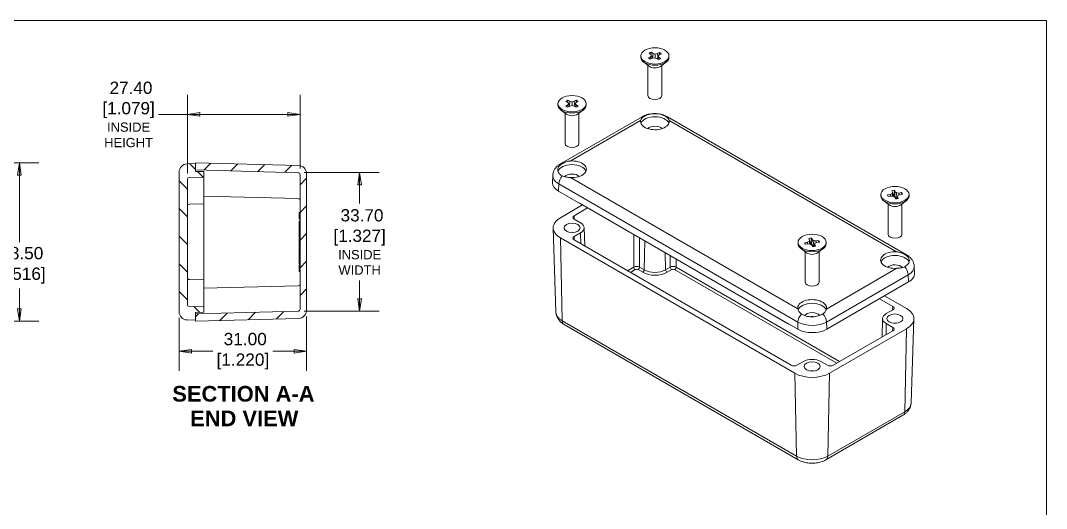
# Model space of a CAD drawing. Header units: millimetres. Extents: x 11 to 405, y 14 to 310.
# Drawn here: x 155 to 404.6, y 191.4 to 310.1 of the extents above; entities that cross this region are included whole.
import ezdxf

# ---------------------------------------------------------------- set-up
doc = ezdxf.new("R2010")
doc.units = ezdxf.units.MM
doc.header["$LTSCALE"] = 1.5
for name, color, linetype, lineweight in [('Dimension (ANSI)', 7, 'Continuous', 9), ('Hatch (ANSI)', 7, 'Continuous', 9), ('Sketch Geometry (ANSI)', 7, 'Continuous', 9), ('Symbol (ANSI)', 7, 'Continuous', 9), ('Visible (ANSI)', 7, 'Continuous', 9), ('Visible Narrow (ANSI)', 7, 'Continuous', 9)]:
    doc.layers.add(name, color=color, linetype=linetype, lineweight=lineweight)
doc.styles.add('Label Text (ANSI)', font='arialbd.ttf')
doc.styles.add('Note Text (ANSI)', font='arial.ttf')
doc.styles.add('Text Style20', font='arial.ttf')
doc.dimstyles.new('Default - mm (ANSI)', dxfattribs={"dimscale": 1.5, "dimtxt": 2, "dimasz": 2, "dimexe": 3.175, "dimexo": 1, "dimgap": 0.8, "dimtad": 0, "dimtih": 1, "dimtoh": 1, "dimrnd": 1e-08, "dimzin": 4, "dimdsep": 46, "dimtxsty": 'Note Text (ANSI)', "dimblk": 'Filled-1', "dimcen": 0.09, "dimdle": 10, "dimclrd": 256, "dimclre": 256, "dimclrt": 256, "dimadec": 1, "dimazin": 0, "dimtfac": 1.524, "dimtofl": 0, "dimtmove": 0, "dimatfit": 3, "dimfxl": 0, "dimtolj": 1, "dimtzin": 0, "dimlwd": -1, "dimlwe": -1, "dimarcsym": 0})

# ---------------------------------------------------------------- blocks, each defined once
blk = doc.blocks.new('Title Blocks HAMMOND')
at = {"layer": 'Sketch Geometry (ANSI)'}
for p, q in [((270, 206.73), (9.35, 206.73)), ((270, 36.2), (270, 206.73))]:
    blk.add_line(p, q, dxfattribs=at)
at = {"layer": 'Symbol (ANSI)', "style": 'Text Style20'}
blk.add_attdef('<TITLE>_001', (231.51, 16.35), '', height=5, dxfattribs=at)
blk = doc.blocks.new('Filled-1')
at = {"color": 0}
for p, q in [((0, 0), (-1, 0.15)), ((-1, 0.15), (-1, -0.15)), ((-1, 0), (0, 0)), ((-1, -0.15), (0, 0))]:
    blk.add_line(p, q, dxfattribs=at)
at = {"color": 0, "flags": 128}
blk.add_lwpolyline([(-1, -0.15), (0, 0), (-1, 0.15), (-1, -0.15)], dxfattribs=at)
at = {"color": 0}
blk.add_solid([(-1, -0.15), (0, 0), (-1, 0.15), (-1, -0.15)], dxfattribs=at)
blk = doc.blocks.new('*D15')
at = {"layer": 'Defpoints', "color": 0, "transparency": 16777216}
for p in [(119.21, 275.51), (119.21, 237.01), (154.75, 237.01)]:
    blk.add_point(p, dxfattribs=at)
at = {"layer": 'Dimension (ANSI)', "transparency": 16777216}
for p, q in [((120.71, 275.51), (159.51, 275.51)), ((154.75, 272.51), (154.75, 256.2)), ((154.75, 240.01), (154.75, 244.95)), ((120.71, 237.01), (159.51, 237.01))]:
    blk.add_line(p, q, dxfattribs=at)
at = {"layer": 'Dimension (ANSI)', "transparency": 16777216, "xscale": 3, "yscale": 3, "zscale": 3}
for p, rotation in [((154.75, 275.51), 90), ((154.75, 237.01), 270)]:
    blk.add_blockref('Filled-1', p, dxfattribs=dict(at, rotation=rotation))
at = {"layer": 'Dimension (ANSI)', "transparency": 16777216, "insert": (154.75, 250.58), "char_height": 3, "attachment_point": 5, "style": 'Note Text (ANSI)'}
blk.add_mtext('\\A1; 38.50\\P[1.516]', dxfattribs=at)
blk = doc.blocks.new('*D16')
at = {"layer": 'Defpoints', "color": 0, "transparency": 16777216}
for p in [(224.62, 239.66), (193.62, 239.28), (224.62, 229.69)]:
    blk.add_point(p, dxfattribs=at)
at = {"layer": 'Dimension (ANSI)', "transparency": 16777216}
for p, q in [((193.62, 237.78), (193.62, 224.92)), ((224.62, 238.16), (224.62, 224.92)), ((196.62, 229.69), (201.79, 229.69)), ((221.62, 229.69), (216.45, 229.69))]:
    blk.add_line(p, q, dxfattribs=at)
at = {"layer": 'Dimension (ANSI)', "transparency": 16777216, "xscale": 3, "yscale": 3, "zscale": 3, "rotation": 180}
blk.add_blockref('Filled-1', (193.62, 229.69), dxfattribs=at)
at = {"layer": 'Dimension (ANSI)', "transparency": 16777216, "xscale": 3, "yscale": 3, "zscale": 3}
blk.add_blockref('Filled-1', (224.62, 229.69), dxfattribs=at)
at = {"layer": 'Dimension (ANSI)', "transparency": 16777216, "insert": (209.12, 229.69), "char_height": 3, "attachment_point": 5, "style": 'Note Text (ANSI)'}
blk.add_mtext('\\A1; 31.00\\P[1.220]', dxfattribs=at)
blk = doc.blocks.new('*D17')
at = {"layer": 'Defpoints', "color": 0, "transparency": 16777216}
for p in [(222.53, 273.11), (222.53, 239.41), (237.53, 239.41)]:
    blk.add_point(p, dxfattribs=at)
at = {"layer": 'Dimension (ANSI)', "transparency": 16777216}
for p, q in [((224.03, 273.11), (242.3, 273.11)), ((237.53, 270.11), (237.53, 265.6)), ((237.53, 242.41), (237.53, 246.92)), ((224.03, 239.41), (242.3, 239.41))]:
    blk.add_line(p, q, dxfattribs=at)
at = {"layer": 'Dimension (ANSI)', "transparency": 16777216, "xscale": 3, "yscale": 3, "zscale": 3}
for p, rotation in [((237.53, 273.11), 90), ((237.53, 239.41), 270)]:
    blk.add_blockref('Filled-1', p, dxfattribs=dict(at, rotation=rotation))
at = {"layer": 'Dimension (ANSI)', "transparency": 16777216, "insert": (237.53, 256.26), "char_height": 3, "attachment_point": 5, "style": 'Note Text (ANSI)'}
blk.add_mtext('\\A1; \\fArial|b0|i0;\\H2.9809;33.70\\P[1.327]{\\P\\fArial|b0|i0;\\H2.2500;INSIDE \\P\\fArial|b0|i0;\\H2.2500;WIDTH}', dxfattribs=at)
blk = doc.blocks.new('*D18')
at = {"layer": 'Defpoints', "color": 0, "transparency": 16777216}
for p in [(223.02, 287.26), (223.02, 272.61), (195.62, 271.42)]:
    blk.add_point(p, dxfattribs=at)
at = {"layer": 'Dimension (ANSI)', "transparency": 16777216}
for p, q in [((195.62, 272.92), (195.62, 292.02)), ((223.02, 274.11), (223.02, 292.02)), ((195.62, 287.26), (188.61, 287.26)), ((220.02, 287.26), (198.62, 287.26))]:
    blk.add_line(p, q, dxfattribs=at)
at = {"layer": 'Dimension (ANSI)', "transparency": 16777216, "xscale": 3, "yscale": 3, "zscale": 3, "rotation": 180}
blk.add_blockref('Filled-1', (195.62, 287.26), dxfattribs=at)
at = {"layer": 'Dimension (ANSI)', "transparency": 16777216, "xscale": 3, "yscale": 3, "zscale": 3}
blk.add_blockref('Filled-1', (223.02, 287.26), dxfattribs=at)
at = {"layer": 'Dimension (ANSI)', "transparency": 16777216, "insert": (181.32, 287.26), "char_height": 3, "attachment_point": 5, "style": 'Note Text (ANSI)'}
blk.add_mtext('\\A1; \\fArial|b0|i0;\\H2.9809;27.40\\P[1.079]{\\P\\fArial|b0|i0;\\H2.2500;INSIDE\\P\\fArial|b0|i0;\\H2.2500;HEIGHT}', dxfattribs=at)

msp = doc.modelspace()

# ---------------------------------------------------------------- hatches: boundary and pattern name
at = {"layer": 'Hatch (ANSI)'}
h = msp.add_hatch(dxfattribs=at)
h.set_pattern_fill('ANSI31', color=256, scale=38.1, angle=90.00021, style=0)
h.set_pattern_definition([(135.0002, (0, 0), (-3.367584, -3.36761), [])])
edge = h.paths.add_edge_path()
edge.add_ellipse((195.621, 239.279), major_axis=(-2, 0), ratio=1, start_angle=0, end_angle=88)
edge.add_line((195.551, 237.28), (197.621, 237.207))
edge.add_line((197.621, 237.207), (197.621, 238.757))
edge.add_line((197.621, 238.757), (197.621, 239.107))
edge.add_line((197.621, 239.107), (199.621, 239.16))
edge.add_line((199.621, 239.16), (199.621, 240.505))
edge.add_line((199.621, 240.505), (196.108, 240.597))
edge.add_ellipse((196.121, 241.097), major_axis=(-0.013, -0.5), ratio=1, start_angle=271.5, end_angle=360, ccw=False)
edge.add_line((195.621, 241.097), (195.621, 271.418))
edge.add_ellipse((196.121, 271.418), major_axis=(-0.5, 0), ratio=1, start_angle=271.5, end_angle=360, ccw=False)
edge.add_line((196.108, 271.918), (199.621, 272.01))
edge.add_line((199.621, 272.01), (199.621, 273.355))
edge.add_line((199.621, 273.355), (197.621, 273.407))
edge.add_line((197.621, 273.407), (197.621, 273.757))
edge.add_line((197.621, 273.757), (197.621, 275.307))
edge.add_line((197.621, 275.307), (195.551, 275.235))
edge.add_ellipse((195.621, 273.236), major_axis=(-0.07, 1.999), ratio=1, start_angle=0, end_angle=88)
edge.add_line((193.621, 273.236), (193.621, 239.279))
h = msp.add_hatch(dxfattribs=at)
h.set_pattern_fill('ANSI31', color=256, scale=38.1, style=0)
h.set_pattern_definition([(45, (0, 0), (-3.367596, 3.367596), [])])
edge = h.paths.add_edge_path()
edge.add_ellipse((222.621, 272.852), major_axis=(2, 0), ratio=1, start_angle=0, end_angle=88.5)
edge.add_line((222.673, 274.851), (197.621, 275.507))
edge.add_line((197.621, 275.507), (197.621, 275.307))
edge.add_line((197.621, 275.307), (197.621, 273.757))
edge.add_line((197.621, 273.757), (222.534, 273.105))
edge.add_ellipse((222.521, 272.605), major_axis=(0.013, 0.5), ratio=1, start_angle=271.5, end_angle=360, ccw=False)
edge.add_line((223.021, 272.605), (223.021, 239.91))
edge.add_ellipse((222.521, 239.91), major_axis=(0.5, 0), ratio=1, start_angle=271.5, end_angle=360, ccw=False)
edge.add_line((222.534, 239.41), (197.621, 238.757))
edge.add_line((197.621, 238.757), (197.621, 237.207))
edge.add_line((197.621, 237.207), (197.621, 237.007))
edge.add_line((197.621, 237.007), (222.673, 237.664))
edge.add_ellipse((222.621, 239.663), major_axis=(0.052, -1.999), ratio=1, start_angle=0, end_angle=88.5)
edge.add_line((224.621, 239.663), (224.621, 272.852))

# ---------------------------------------------------------------- linework, layer by layer
at = {"layer": 'Visible (ANSI)'}
for p, q in [((308.391, 301.858), (307.952, 302.162)), ((308.498, 302.425), (308.937, 302.121)), ((308.937, 302.121), (308.792, 300.983)), ((308.937, 302.121), (309.428, 301.964)), ((309.428, 301.964), (309.961, 302.067)), ((309.961, 302.067), (310.488, 302.32)), ((309.961, 302.067), (310.054, 301.094)), ((305.927, 301.509), (305.927, 301.198)), ((308.024, 298.965), (306.652, 299.981)), ((307.77, 301.014), (308.297, 301.267)), ((308.752, 300.952), (308.225, 300.698)), ((308.297, 301.267), (308.569, 301.551)), ((308.297, 301.267), (308.375, 300.77)), ((308.569, 301.551), (308.391, 301.858)), ((308.569, 301.551), (308.713, 300.933)), ((308.684, 301.058), (308.792, 300.983)), ((309.285, 301.055), (308.752, 300.952)), ((308.792, 300.983), (308.837, 300.968)), ((309.776, 300.898), (309.285, 301.055)), ((309.428, 301.964), (309.41, 301.015)), ((310.214, 300.594), (309.776, 300.898)), ((309.821, 300.867), (310.009, 300.903)), ((310.143, 301.468), (309.975, 300.76)), ((310.416, 301.751), (310.143, 301.468)), ((310.143, 301.468), (310.322, 301.161)), ((310.322, 301.161), (310.22, 300.595)), ((310.322, 301.161), (310.761, 300.856)), ((310.943, 302.005), (310.416, 301.751)), ((310.689, 298.965), (312.061, 299.981)), ((312.785, 301.509), (312.785, 301.198)), ((307.667, 299.229), (307.667, 291.845)), ((311.046, 299.229), (311.046, 291.845)), ((285.775, 289.874), (285.775, 289.563)), ((288.187, 290.171), (287.702, 290.451)), ((287.702, 289.298), (288.187, 289.578)), ((288.414, 289.874), (288.187, 290.171)), ((288.187, 289.578), (288.414, 289.874)), ((288.187, 289.578), (288.277, 289.049)), ((288.205, 290.741), (288.69, 290.461)), ((288.414, 289.874), (288.569, 289.217)), ((288.69, 290.461), (288.561, 289.316)), ((288.69, 290.461), (289.204, 290.331)), ((289.204, 290.331), (289.718, 290.461)), ((289.204, 290.331), (289.204, 289.418)), ((289.718, 290.461), (290.203, 290.741)), ((289.718, 290.461), (289.846, 289.316)), ((289.994, 289.874), (289.839, 289.217)), ((290.221, 290.171), (289.994, 289.874)), ((289.994, 289.874), (290.221, 289.578)), ((290.221, 289.578), (290.131, 289.049)), ((290.706, 290.451), (290.221, 290.171)), ((290.221, 289.578), (290.706, 289.298)), ((292.633, 289.874), (292.633, 289.563)), ((287.872, 287.33), (286.499, 288.346)), ((287.515, 287.594), (287.515, 280.21)), ((288.69, 289.287), (288.205, 289.007)), ((288.543, 289.327), (288.561, 289.316)), ((288.561, 289.316), (288.685, 289.284)), ((289.204, 289.418), (288.69, 289.287)), ((289.718, 289.287), (289.204, 289.418)), ((290.203, 289.007), (289.718, 289.287)), ((289.723, 289.284), (289.846, 289.316)), ((289.846, 289.316), (289.865, 289.327)), ((290.536, 287.33), (291.909, 288.346)), ((290.893, 287.594), (290.893, 280.21)), ((286.38, 275.249), (306.25, 286.72)), ((312.392, 286.72), (370.587, 253.122)), ((197.621, 275.307), (195.551, 275.235)), ((222.673, 274.851), (197.621, 275.507)), ((197.621, 275.507), (197.621, 273.757)), ((197.621, 273.407), (197.621, 275.307)), ((193.621, 273.236), (193.621, 239.279)), ((197.621, 273.757), (222.534, 273.105)), ((199.621, 273.355), (197.621, 273.407)), ((199.621, 272.01), (199.621, 273.355)), ((223.021, 272.605), (223.021, 239.91)), ((224.621, 239.663), (224.621, 272.852)), ((284.525, 272.448), (284.453, 270.759)), ((195.621, 241.097), (195.621, 271.418)), ((196.108, 271.918), (199.621, 272.01)), ((199.621, 272.01), (199.621, 270.957)), ((199.621, 270.957), (199.621, 270.507)), ((199.621, 265.51), (199.621, 270.507)), ((199.621, 267.405), (222.534, 266.805)), ((344.111, 235.048), (285.916, 268.647)), ((364.334, 267.788), (364.334, 267.477)), ((365.963, 267.729), (366.627, 267.829)), ((366.806, 267.432), (366.143, 267.331)), ((366.627, 267.829), (367.082, 268.019)), ((366.627, 267.829), (366.662, 267.41)), ((367.364, 267.394), (366.806, 267.432)), ((367.146, 268.341), (366.972, 268.724)), ((367.082, 268.019), (367.146, 268.341)), ((367.082, 268.019), (367.198, 267.405)), ((367.146, 268.341), (367.355, 267.395)), ((367.693, 267.132), (367.364, 267.394)), ((367.493, 267.65), (367.628, 267.351)), ((367.834, 268.445), (367.628, 267.351)), ((367.628, 267.351), (368.039, 267.023)), ((367.661, 268.828), (367.834, 268.445)), ((367.866, 266.749), (367.693, 267.132)), ((367.834, 268.445), (368.163, 268.182)), ((368.163, 268.182), (368.039, 267.023)), ((368.163, 268.182), (368.721, 268.145)), ((368.445, 267.558), (368.278, 266.79)), ((368.381, 267.235), (368.285, 266.791)), ((368.445, 267.558), (368.381, 267.235)), ((368.381, 267.235), (368.554, 266.852)), ((368.9, 267.747), (368.445, 267.558)), ((368.721, 268.145), (369.384, 268.245)), ((368.721, 268.145), (368.727, 267.675)), ((369.564, 267.848), (368.9, 267.747)), ((371.192, 267.788), (371.192, 267.477)), ((196.108, 265.418), (199.621, 265.51)), ((199.621, 265.51), (199.621, 264.457)), ((291.742, 265.244), (286.375, 262.146)), ((291.15, 265.586), (341.638, 236.437)), ((366.431, 265.243), (365.059, 266.26)), ((366.074, 265.508), (366.074, 258.124)), ((368.039, 267.023), (368.324, 267.004)), ((369.096, 265.243), (370.468, 266.26)), ((369.453, 265.508), (369.453, 258.124)), ((199.621, 264.457), (199.621, 248.057)), ((222.821, 262.508), (222.821, 263.44)), ((222.821, 263.44), (223.021, 263.44)), ((222.821, 261.786), (222.821, 262.508)), ((289.699, 262.635), (292.979, 264.53)), ((222.821, 261.786), (223.021, 261.786)), ((222.821, 261.071), (222.821, 261.342)), ((222.821, 261.342), (223.021, 261.342)), ((222.821, 260.642), (222.821, 261.071)), ((222.821, 261.071), (223.021, 261.071)), ((222.821, 260.341), (222.821, 260.642)), ((222.821, 260.642), (223.021, 260.642)), ((222.821, 260.109), (222.821, 260.341)), ((222.821, 260.341), (223.021, 260.341)), ((222.821, 259.27), (222.821, 260.109)), ((222.821, 260.109), (223.021, 260.109)), ((285.275, 239.184), (284.619, 259.632)), ((291.29, 260.901), (289.699, 261.819)), ((292.153, 259.728), (292.297, 255.257)), ((222.821, 259.051), (222.821, 259.27)), ((222.821, 259.27), (223.021, 259.27)), ((222.821, 258.77), (222.821, 259.051)), ((222.821, 259.051), (223.021, 259.051)), ((222.821, 258.77), (223.021, 258.77)), ((222.821, 257.213), (222.821, 257.863)), ((222.821, 257.863), (223.021, 257.863)), ((286.375, 257.247), (343.368, 224.342)), ((289.699, 257.573), (291.29, 258.492)), ((347.477, 257.191), (347.662, 256.81)), ((222.821, 256.56), (222.821, 256.758)), ((222.821, 256.33), (222.821, 256.56)), ((222.821, 256.56), (223.021, 256.56)), ((222.821, 256.321), (222.821, 256.33)), ((222.821, 256.33), (223.021, 256.33)), ((222.821, 255.604), (222.821, 256.321)), ((222.821, 256.321), (223.021, 256.321)), ((222.821, 255.007), (222.821, 255.043)), ((222.821, 255.043), (223.021, 255.043)), ((222.821, 255.007), (223.021, 255.007)), ((222.821, 254.78), (222.821, 254.841)), ((222.821, 254.841), (223.021, 254.841)), ((222.821, 254.621), (222.821, 254.78)), ((222.821, 254.78), (223.021, 254.78)), ((342.485, 226.281), (289.699, 256.757)), ((344.182, 256.153), (344.182, 255.842)), ((346.279, 253.608), (344.906, 254.625)), ((345.813, 256.075), (346.473, 256.182)), ((346.665, 255.787), (346.004, 255.68)), ((346.473, 256.182), (346.922, 256.377)), ((346.473, 256.182), (346.51, 255.762)), ((347.224, 255.755), (346.665, 255.787)), ((346.977, 256.699), (346.792, 257.081)), ((346.922, 256.377), (346.977, 256.699)), ((346.922, 256.377), (347.04, 255.766)), ((346.977, 256.699), (347.185, 255.758)), ((347.56, 255.496), (347.224, 255.755)), ((347.313, 256.012), (347.457, 255.715)), ((347.662, 256.81), (347.457, 255.715)), ((347.457, 255.715), (347.878, 255.391)), ((347.745, 255.115), (347.56, 255.496)), ((347.662, 256.81), (347.998, 256.551)), ((347.998, 256.551), (347.878, 255.391)), ((347.878, 255.391), (348.177, 255.374)), ((347.998, 256.551), (348.557, 256.519)), ((348.3, 255.929), (348.129, 255.156)), ((348.245, 255.607), (348.148, 255.159)), ((348.3, 255.929), (348.245, 255.607)), ((348.245, 255.607), (348.43, 255.225)), ((348.749, 256.124), (348.3, 255.929)), ((348.557, 256.519), (349.218, 256.626)), ((348.557, 256.519), (348.565, 256.044)), ((349.409, 256.231), (348.749, 256.124)), ((348.943, 253.608), (350.316, 254.625)), ((351.04, 256.153), (351.04, 255.842)), ((222.821, 253.185), (222.821, 253.453)), ((222.821, 253.453), (223.021, 253.453)), ((222.821, 252.931), (222.821, 253.185)), ((222.821, 253.185), (223.021, 253.185)), ((222.821, 252.931), (223.021, 252.931)), ((222.821, 252.578), (222.821, 252.824)), ((222.821, 252.824), (223.021, 252.824)), ((222.821, 252.578), (223.021, 252.578)), ((345.922, 253.873), (345.922, 246.489)), ((349.3, 253.873), (349.3, 246.489)), ((222.821, 251.356), (222.821, 252.088)), ((222.821, 252.088), (223.021, 252.088)), ((222.821, 251.136), (222.821, 251.356)), ((222.821, 251.356), (223.021, 251.356)), ((222.821, 250.856), (222.821, 251.136)), ((222.821, 251.136), (223.021, 251.136)), ((222.821, 250.856), (223.021, 250.856)), ((222.821, 250.368), (222.821, 250.633)), ((222.821, 250.633), (223.021, 250.633)), ((222.821, 249.331), (222.821, 250.368)), ((222.821, 250.368), (223.021, 250.368)), ((372.442, 250.321), (372.514, 248.632)), ((199.621, 248.057), (199.621, 247.005)), ((222.821, 249.066), (222.821, 249.331)), ((222.821, 249.331), (223.021, 249.331)), ((222.821, 249.066), (223.021, 249.066)), ((196.108, 247.097), (199.621, 247.005)), ((199.621, 242.007), (199.621, 247.005)), ((199.621, 245.01), (222.534, 245.61)), ((371.052, 246.52), (351.182, 235.048)), ((363.99, 242.442), (367.233, 240.57)), ((370.592, 240.059), (365.227, 243.157)), ((199.621, 240.505), (196.108, 240.597)), ((199.621, 242.007), (199.621, 241.557)), ((199.621, 241.557), (199.621, 240.505)), ((199.621, 239.16), (199.621, 240.505)), ((367.233, 239.753), (365.642, 238.835)), ((195.551, 237.28), (197.621, 237.207)), ((222.534, 239.41), (197.621, 238.757)), ((197.621, 239.107), (199.621, 239.16)), ((197.621, 237.207), (197.621, 239.107)), ((197.621, 238.757), (197.621, 237.007)), ((197.621, 237.007), (222.673, 237.664)), ((364.764, 237.642), (364.62, 233.141)), ((371.692, 217.098), (372.348, 237.546)), ((287.253, 236.186), (344.246, 203.282)), ((351.854, 224.342), (370.592, 235.161)), ((367.233, 234.65), (352.737, 226.281)), ((365.642, 236.385), (367.233, 235.467)), ((345.49, 227.2), (343.898, 226.281)), ((351.323, 226.281), (349.732, 227.2)), ((350.976, 203.282), (369.714, 214.1))]:
    msp.add_line(p, q, dxfattribs=at)
for centre, radius, start, end in [((195.621, 273.236), 2, 92, 180), ((222.621, 272.852), 2, 0, 88.5), ((222.521, 272.605), 0.5, 0, 88.5), ((196.121, 271.418), 0.5, 91.5, 180), ((196.121, 264.918), 0.5, 91.5, 180), ((222.521, 266.305), 0.5, 0, 88.5), ((196.121, 247.597), 0.5, 180, 268.5), ((222.521, 246.11), 0.5, 271.5, 0), ((196.121, 241.097), 0.5, 180, 268.5), ((222.521, 239.91), 0.5, 271.5, 0), ((222.621, 239.663), 2, 271.5, 0), ((195.621, 239.279), 2, 180, 268)]:
    msp.add_arc(centre, radius, start, end, dxfattribs=at)
for centre, major_axis in [((309.356, 301.509), (-3.429, 0)), ((289.204, 289.874), (-3.429, 0)), ((367.763, 267.788), (-3.429, 0)), ((289.204, 259.696), (1.95, 0)), ((347.611, 256.153), (-3.429, 0)), ((367.763, 237.61), (1.95, 0)), ((347.611, 225.975), (1.95, 0))]:
    msp.add_ellipse(centre, major_axis=major_axis, ratio=0.5773503, dxfattribs=at)
for centre, major_axis, ratio, start_param, end_param in [((309.356, 301.509), (1.803, 0), 0.5773503, 2.0666486, 2.4636161), ((309.356, 301.509), (1.803, 0), 0.5773503, 0.4958522, 0.8928198), ((309.356, 301.198), (3.429, 0), 0.5773503, 3.1415927, 6.2831853), ((309.356, 301.509), (-1.803, 0), 0.5773503, 0.4958522, 0.8928198), ((309.356, 301.509), (-1.803, 0), 0.5773503, 2.0666486, 2.4636161), ((309.356, 299.564), (-1.689, 0), 0.5773503, 0.6619784, 2.4796143), ((289.204, 289.563), (3.429, 0), 0.5773503, 3.1415927, 6.2831853), ((289.204, 289.874), (1.803, 0), 0.5773503, 2.1577107, 2.5546783), ((289.204, 289.874), (1.803, 0), 0.5773503, 0.5869144, 0.9838819), ((309.356, 291.845), (1.689, 0), 0.5773503, 3.1415927, 6.2831853), ((289.204, 289.874), (-1.803, 0), 0.5773503, 0.5869144, 0.9838819), ((289.204, 287.929), (-1.689, 0), 0.5773503, 0.6619784, 2.4796143), ((289.204, 289.874), (-1.803, 0), 0.5773503, 2.1577107, 2.5546783), ((309.356, 285.568), (3.5, 0), 0.5773503, 3.0096585, 6.3919689), ((309.356, 284.67), (3.5, 0), 0.5773503, 0.2241047, 2.9174879), ((309.356, 283.261), (-2, 0), 0.5773503, 3.6454809, 5.7792971), ((289.204, 280.21), (1.689, 0), 0.5773503, 3.1415927, 6.2831853), ((289.204, 273.035), (3.5, 0), 0.5773503, 0.2241047, 2.9538551), ((289.204, 273.933), (3.5, 0), 0.5773503, 4.6036054, 7.9859158), ((289.204, 271.626), (-2, 0), 0.5773503, 3.6454809, 5.8499108), ((289.451, 270.688), (-5, 0), 0.5773503, 6.2584901, 7.0685835), ((367.763, 267.477), (3.429, 0), 0.5773503, 3.1415927, 6.2831853), ((367.763, 267.788), (-1.803, 0), 0.5773503, 0.057097, 0.4540646), ((367.763, 267.788), (1.803, 0), 0.5773503, 1.6278933, 2.0248609), ((367.763, 266.751), (1.579, 0), 0.5773503, 1.7429199, 1.8657036), ((367.763, 267.788), (1.803, 0), 0.5773503, 0.057097, 0.4540646), ((292.527, 266.381), (1.948, 0), 0.5773503, 3.7053841, 3.9269908), ((367.763, 265.843), (-1.689, 0), 0.5773503, 0.6619784, 2.4796143), ((367.763, 267.788), (-1.803, 0), 0.5773503, 1.6278933, 2.0248609), ((290.618, 259.696), (-6, 0), 0.5773503, 5.4977871, 7.0685835), ((290.406, 262.227), (-1.001, 0), 0.5769548, 5.4981298, 7.0682409), ((289.204, 259.696), (2.95, 0), 0.5773503, 5.4977871, 7.0685835), ((289.204, 257.492), (-1.95, 0), 0.5773503, 4.5074378, 4.9173401), ((290.406, 257.165), (-1.001, 0), 0.5769548, 5.4981298, 7.0682409), ((347.611, 256.153), (1.803, 0), 0.5773503, 1.645357, 2.0423245), ((367.763, 258.124), (1.689, 0), 0.5773503, 3.1415927, 6.2831853), ((347.611, 255.842), (3.429, 0), 0.5773503, 3.1415927, 6.2831853), ((347.611, 256.153), (-1.803, 0), 0.5773503, 0.0745607, 0.4715282), ((347.611, 255.116), (1.579, 0), 0.5773503, 1.7603836, 1.8771057), ((347.611, 256.153), (-1.803, 0), 0.5773503, 1.645357, 2.0423245), ((347.611, 256.153), (1.803, 0), 0.5773503, 0.0745607, 0.4715282), ((347.611, 254.208), (-1.689, 0), 0.5773503, 0.6619784, 2.4796143), ((367.763, 251.847), (-3.5, 0), 0.5773503, 4.6036054, 7.9859158), ((367.763, 250.949), (3.5, 0), 0.5773503, 0.1888772, 2.9174879), ((367.763, 249.54), (-2, 0), 0.5773503, 3.5857578, 5.7792971), ((367.516, 248.561), (5, 0), 0.5773503, 5.4977871, 6.3078805), ((347.611, 246.489), (1.689, 0), 0.5773503, 3.1415927, 6.2831853), ((347.611, 240.212), (-3.5, 0), 0.5773503, 3.0096585, 6.3919689), ((347.611, 239.314), (3.5, 0), 0.5773503, 0.2224067, 2.9202117), ((366.526, 240.162), (1.001, 0), 0.5769548, 5.4981298, 7.0682409), ((366.349, 237.61), (6, 0), 0.5773503, 5.4977871, 7.0685835), ((347.611, 237.905), (-2, 0), 0.5773503, 3.5523285, 5.8814458), ((347.611, 236.946), (-2, 0), 0.5773503, 4.4762925, 4.9560263), ((367.763, 237.61), (-3, 0), 0.5773503, 5.4977871, 7.0685835), ((342.803, 237.109), (1.648, 0), 0.5773503, 3.9269908, 4.1680197), ((347.646, 237.089), (-5, 0), 0.5773503, 0.7853982, 2.3561945), ((366.526, 235.058), (1.001, 0), 0.5769548, 5.4981298, 7.0682409), ((367.763, 235.405), (-1.95, 0), 0.5773503, 4.5074378, 4.9173401), ((347.611, 225.975), (-3, 0), 0.5773503, 3.9269908, 5.4977871), ((343.192, 226.69), (1, 0), 0.577746, 3.9273334, 5.4974445), ((347.611, 223.77), (-1.95, 0), 0.5773503, 4.5074378, 4.9173401), ((352.03, 226.69), (1, 0), 0.577746, 3.9273334, 5.4974445), ((347.611, 226.791), (6, 0), 0.5773503, 3.9269908, 5.4977871)]:
    msp.add_ellipse(centre, major_axis=major_axis, ratio=ratio, start_param=start_param, end_param=end_param, dxfattribs=at)
for points in [[(308.498, 302.425), (308.482, 302.064), (308.469, 301.724)], [(310.488, 302.32), (310.488, 302.047), (310.487, 301.786)], [(288.205, 290.741), (288.198, 290.445), (288.193, 290.163)], [(290.203, 290.741), (290.21, 290.445), (290.215, 290.163)], [(365.963, 267.729), (365.976, 267.664), (365.989, 267.601)], [(367.661, 268.828), (367.57, 268.208), (367.493, 267.65)], [(369.384, 268.245), (369.362, 268.025), (369.339, 267.814)], [(347.477, 257.191), (347.389, 256.57), (347.313, 256.012)], [(345.813, 256.075), (345.823, 256.028), (345.832, 255.98)], [(349.218, 256.626), (349.196, 256.405), (349.174, 256.193)]]:
    msp.add_open_spline(points, degree=2, dxfattribs=at)
for points, knots in [([(306.25, 286.72), (306.624, 286.936), (307.019, 287.098), (307.835, 287.338), (308.255, 287.416), (309.106, 287.493), (309.536, 287.493), (310.387, 287.416), (310.807, 287.338), (311.623, 287.098), (312.018, 286.936), (312.392, 286.72)], [0, 0, 0, 0, 0.3141593, 0.3141593, 0.6283185, 0.6283185, 0.9424778, 0.9424778, 1.2566371, 1.2566371, 1.5707963, 1.5707963, 1.5707963, 1.5707963]), ([(306.744, 286.805), (306.91, 286.908), (307.096, 287.001), (307.66, 287.227), (308.07, 287.332), (308.945, 287.45), (309.402, 287.462), (309.851, 287.425), (310.11, 287.404), (310.364, 287.366), (310.848, 287.262), (311.079, 287.196), (311.529, 287.028), (311.745, 286.925), (311.935, 286.81)], [-0.34566994, -0.34566994, -0.34566994, -0.34566994, -0.27059058, -0.27059058, -0.13610252, -0.13610252, 0, 0, 0, 0.07834506, 0.07834506, 0.15577051, 0.15577051, 0.24070596, 0.24070596, 0.24070596, 0.24070596]), ([(305.887, 285.834), (305.929, 286.016), (306.016, 286.177), (306.296, 286.498), (306.503, 286.656), (306.744, 286.805)], [1.45164517, 1.45164517, 1.45164517, 1.45164517, 1.54483354, 1.54483354, 1.65158056, 1.65158056, 1.65158056, 1.65158056]), ([(311.935, 286.81), (312.194, 286.652), (312.416, 286.487), (312.711, 286.152), (312.799, 285.982), (312.836, 285.788)], [1.70295553, 1.70295553, 1.70295553, 1.70295553, 1.81633449, 1.81633449, 1.91603764, 1.91603764, 1.91603764, 1.91603764]), ([(284.525, 272.448), (284.536, 272.709), (284.583, 272.967), (284.733, 273.452), (284.836, 273.679), (285.08, 274.091), (285.22, 274.277), (285.523, 274.612), (285.685, 274.761), (286.023, 275.027), (286.199, 275.144), (286.38, 275.249)], [5.52248237, 5.52248237, 5.52248237, 5.52248237, 5.67462295, 5.67462295, 5.82676354, 5.82676354, 5.97890413, 5.97890413, 6.13104472, 6.13104472, 6.28318531, 6.28318531, 6.28318531, 6.28318531]), ([(286.837, 272.319), (286.583, 272.449), (286.364, 272.601), (285.958, 272.992), (285.806, 273.239), (285.674, 273.761), (285.698, 274.032), (285.926, 274.558), (286.13, 274.809), (286.548, 275.14), (286.704, 275.242), (286.874, 275.334)], [-1.34424144, -1.34424144, -1.34424144, -1.34424144, -1.24027652, -1.24027652, -1.10418807, -1.10418807, -0.96602678, -0.96602678, -0.82646221, -0.82646221, -0.75749376, -0.75749376, -0.75749376, -0.75749376]), ([(286.874, 275.334), (287.145, 275.479), (287.465, 275.626), (288.109, 275.839), (288.428, 275.912), (288.743, 275.937)], [1.69124382, 1.69124382, 1.69124382, 1.69124382, 1.79799083, 1.79799083, 1.8911792, 1.8911792, 1.8911792, 1.8911792]), ([(288.824, 271.925), (288.487, 271.946), (288.145, 271.969), (287.458, 272.078), (287.119, 272.176), (286.837, 272.319)], [1.46005994, 1.46005994, 1.46005994, 1.46005994, 1.5597631, 1.5597631, 1.67314205, 1.67314205, 1.67314205, 1.67314205]), ([(222.821, 258.472), (222.821, 258.543), (222.821, 258.613), (222.821, 258.712), (222.821, 258.742), (222.821, 258.77)], [-0.1073708566, -0.1073708566, -0.1073708566, -0.1073708566, -0.1005973245, -0.1005973245, -0.0977082357, -0.0977082357, -0.0977082357, -0.0977082357]), ([(222.821, 257.863), (222.821, 257.932), (222.821, 258.01), (222.821, 258.213), (222.821, 258.341), (222.821, 258.472)], [-0.065965092, -0.065965092, -0.065965092, -0.065965092, -0.039359053, -0.039359053, 0, 0, 0, 0]), ([(222.821, 256.758), (222.821, 256.787), (222.821, 256.819), (222.821, 256.891), (222.821, 256.929), (222.821, 257.047), (222.821, 257.129), (222.821, 257.213)], [-0.051993504, -0.051993504, -0.051993504, -0.051993504, -0.038315266, -0.038315266, -0.024972108, -0.024972108, 0, 0, 0, 0]), ([(222.821, 255.043), (222.821, 255.052), (222.821, 255.067), (222.821, 255.119), (222.821, 255.154), (222.821, 255.238), (222.821, 255.291), (222.821, 255.44), (222.821, 255.522), (222.821, 255.604)], [-0.10607891, -0.10607891, -0.10607891, -0.10607891, -0.07719136, -0.07719136, -0.04830245, -0.04830245, -0.02464269, -0.02464269, 0, 0, 0, 0]), ([(222.821, 254.097), (222.821, 254.157), (222.821, 254.218), (222.821, 254.331), (222.821, 254.383), (222.821, 254.507), (222.821, 254.569), (222.821, 254.621)], [-0.060345227, -0.060345227, -0.060345227, -0.060345227, -0.042205319, -0.042205319, -0.025300965, -0.025300965, 0, 0, 0, 0]), ([(222.821, 253.453), (222.821, 253.46), (222.821, 253.477), (222.821, 253.536), (222.821, 253.575), (222.821, 253.662), (222.821, 253.723), (222.821, 253.906), (222.821, 254.001), (222.821, 254.097)], [-0.13888673, -0.13888673, -0.13888673, -0.13888673, -0.09783892, -0.09783892, -0.05892039, -0.05892039, -0.02873394, -0.02873394, 0, 0, 0, 0]), ([(222.821, 252.088), (222.821, 252.185), (222.821, 252.281), (222.821, 252.426), (222.821, 252.511), (222.821, 252.578)], [-0.050850344, -0.050850344, -0.050850344, -0.050850344, -0.028027914, -0.028027914, 0, 0, 0, 0]), ([(368.143, 253.856), (368.48, 253.835), (368.823, 253.756), (369.509, 253.525), (369.848, 253.366), (370.13, 253.211)], [1.46005994, 1.46005994, 1.46005994, 1.46005994, 1.5597631, 1.5597631, 1.67314205, 1.67314205, 1.67314205, 1.67314205]), ([(370.13, 253.211), (370.387, 253.07), (370.607, 252.908), (371.013, 252.5), (371.164, 252.248), (371.228, 251.989), (371.265, 251.84), (371.273, 251.689), (371.231, 251.393), (371.181, 251.249), (370.966, 250.857), (370.74, 250.626), (370.332, 250.358), (370.216, 250.292), (370.093, 250.231)], [-0.24102672, -0.24102672, -0.24102672, -0.24102672, -0.13610252, -0.13610252, 0, 0, 0, 0.07834506, 0.07834506, 0.15577051, 0.15577051, 0.29542924, 0.29542924, 0.3453499, 0.3453499, 0.3453499, 0.3453499]), ([(370.587, 253.122), (370.768, 253.017), (370.944, 252.9), (371.282, 252.634), (371.445, 252.485), (371.747, 252.15), (371.887, 251.964), (372.131, 251.552), (372.235, 251.325), (372.385, 250.84), (372.431, 250.582), (372.442, 250.321)], [1.57079633, 1.57079633, 1.57079633, 1.57079633, 1.72293691, 1.72293691, 1.8750775, 1.8750775, 2.02721809, 2.02721809, 2.17935868, 2.17935868, 2.33149927, 2.33149927, 2.33149927, 2.33149927]), ([(370.093, 250.231), (369.823, 250.098), (369.503, 250.005), (368.858, 249.895), (368.539, 249.868), (368.224, 249.844)], [1.69124382, 1.69124382, 1.69124382, 1.69124382, 1.79799083, 1.79799083, 1.8911792, 1.8911792, 1.8911792, 1.8911792]), ([(345.032, 238.721), (344.773, 238.889), (344.551, 239.115), (344.257, 239.573), (344.168, 239.798), (344.132, 239.993)], [1.70295553, 1.70295553, 1.70295553, 1.70295553, 1.81633449, 1.81633449, 1.91603764, 1.91603764, 1.91603764, 1.91603764]), ([(351.081, 239.946), (351.039, 239.764), (350.951, 239.557), (350.671, 239.133), (350.464, 238.922), (350.223, 238.759)], [1.45164517, 1.45164517, 1.45164517, 1.45164517, 1.54483354, 1.54483354, 1.65158056, 1.65158056, 1.65158056, 1.65158056]), ([(285.275, 239.184), (285.284, 238.908), (285.33, 238.635), (285.485, 238.12), (285.593, 237.879), (285.851, 237.437), (286, 237.238), (286.324, 236.877), (286.498, 236.717), (286.864, 236.428), (287.055, 236.3), (287.253, 236.186)], [3.94550812, 3.94550812, 3.94550812, 3.94550812, 4.09888429, 4.09888429, 4.25226046, 4.25226046, 4.40563664, 4.40563664, 4.55901281, 4.55901281, 4.71238898, 4.71238898, 4.71238898, 4.71238898]), ([(350.223, 238.759), (350.059, 238.649), (349.877, 238.549), (349.315, 238.301), (348.906, 238.184), (348.032, 238.047), (347.575, 238.031), (346.669, 238.104), (346.23, 238.194), (345.535, 238.438), (345.265, 238.569), (345.032, 238.721)], [-1.44888362, -1.44888362, -1.44888362, -1.44888362, -1.37475702, -1.37475702, -1.24027652, -1.24027652, -1.10418807, -1.10418807, -0.96602678, -0.96602678, -0.86214713, -0.86214713, -0.86214713, -0.86214713]), ([(369.714, 214.1), (369.912, 214.214), (370.103, 214.342), (370.469, 214.63), (370.644, 214.791), (370.967, 215.151), (371.117, 215.351), (371.374, 215.792), (371.482, 216.034), (371.637, 216.549), (371.683, 216.822), (371.692, 217.098)], [0, 0, 0, 0, 0.15337617, 0.15337617, 0.30675234, 0.30675234, 0.46012852, 0.46012852, 0.61350469, 0.61350469, 0.76688086, 0.76688086, 0.76688086, 0.76688086]), ([(344.246, 203.282), (344.651, 203.048), (345.081, 202.871), (345.975, 202.608), (346.437, 202.523), (347.374, 202.437), (347.848, 202.437), (348.785, 202.523), (349.247, 202.608), (350.14, 202.871), (350.571, 203.048), (350.976, 203.282)], [4.712389, 4.712389, 4.712389, 4.712389, 5.0265482, 5.0265482, 5.3407075, 5.3407075, 5.6548668, 5.6548668, 5.969026, 5.969026, 6.2831853, 6.2831853, 6.2831853, 6.2831853])]:
    msp.add_open_spline(points, degree=3, knots=knots, dxfattribs=at)
at = {"layer": 'Visible Narrow (ANSI)'}
for p, q in [((288.743, 275.937), (305.887, 285.834)), ((312.836, 285.788), (368.143, 253.856)), ((285.916, 268.647), (285.967, 270.366)), ((285.967, 270.366), (344.162, 236.767)), ((344.132, 239.993), (288.824, 271.925)), ((291.149, 265.625), (291.15, 265.586)), ((289.737, 261.797), (289.699, 262.635)), ((286.375, 257.247), (286.839, 237.059)), ((289.737, 256.735), (289.699, 257.573)), ((291.29, 258.492), (291.35, 255.804)), ((304.195, 258.054), (304.195, 250.131)), ((305.609, 250.131), (305.609, 257.238)), ((306.896, 256.495), (306.738, 249.478)), ((311.882, 253.616), (311.974, 249.478)), ((313.104, 252.91), (313.104, 250.131)), ((314.518, 250.131), (314.518, 252.094)), ((304.195, 250.131), (302.685, 249.259)), ((306.738, 249.478), (305.609, 250.131)), ((313.104, 250.131), (311.974, 249.478)), ((354.282, 227.173), (314.518, 250.131)), ((368.224, 249.844), (351.081, 239.946)), ((303.383, 248.856), (304.548, 249.529)), ((305.255, 249.529), (306.385, 248.877)), ((312.328, 248.877), (313.458, 249.529)), ((314.165, 249.529), (353.584, 226.77)), ((351.131, 236.767), (371, 248.239)), ((371.052, 246.52), (371, 248.239)), ((367.233, 240.57), (367.195, 239.732)), ((343.832, 204.155), (286.839, 237.059)), ((341.637, 236.476), (341.638, 236.437)), ((344.111, 235.048), (344.162, 236.767)), ((351.182, 235.048), (351.131, 236.767)), ((365.642, 236.385), (365.582, 233.697)), ((367.233, 235.467), (367.195, 234.628)), ((370.592, 235.161), (370.128, 214.973)), ((343.368, 224.342), (343.832, 204.155)), ((351.854, 224.342), (351.39, 204.155)), ((370.128, 214.973), (351.39, 204.155))]:
    msp.add_line(p, q, dxfattribs=at)
for centre, major_axis, ratio, start_param, end_param in [((307.25, 284.988), (-1, 1.732), 0.5773503, 5.8635597, 6.2831853), ((311.392, 284.988), (1, 1.732), 0.5773503, 0, 0.3913576), ((287.38, 273.517), (-1, 1.732), 0.5773503, 5.8635597, 6.2831853), ((289.451, 272.378), (-4.928, 0), 0.5773503, 6.2584901, 7.0685835), ((287.38, 271.125), (-1, -1.732), 0.5773503, 4.3210314, 5.4628806), ((369.587, 251.389), (1, 1.732), 0.5773503, 0, 0.3913576), ((304.902, 249.733), (-1, 0), 0.5622423, 3.9273334, 5.4974445), ((304.548, 249.937), (0.25, -0.433), 0.5773503, 3.9531708, 5.4977871), ((304.902, 249.325), (0.5, 0), 0.577746, 0.7857408, 2.3558519), ((305.255, 249.937), (-0.25, -0.433), 0.5773503, 0.7853982, 2.3300146), ((313.811, 249.733), (-1, 0), 0.5622423, 3.9273334, 5.4974445), ((313.458, 249.937), (0.25, -0.433), 0.5773503, 3.9531708, 5.4977871), ((313.811, 249.325), (0.5, 0), 0.577746, 0.7857408, 2.3558519), ((314.165, 249.937), (-0.25, -0.433), 0.5773503, 0.7853982, 2.3300146), ((369.587, 248.998), (-1, 1.732), 0.5773503, 3.9618974, 5.1320146), ((367.516, 250.251), (4.928, 0), 0.5773503, 5.4977871, 6.3078805), ((306.385, 249.285), (-0.25, -0.433), 0.5773503, 0.7853982, 2.3300146), ((309.356, 250.592), (4.202, 0), 0.5773503, 3.9269908, 5.4977871), ((309.356, 250.99), (-3.702, 0), 0.5773503, 0.7853982, 2.3561945), ((312.328, 249.285), (0.25, -0.433), 0.5773503, 3.9531708, 5.4977871), ((290.618, 239.241), (-5.344, 0), 0.5773503, 0.0185173, 0.7853982), ((345.575, 237.526), (-1, -1.732), 0.5773503, 4.3210314, 5.4628806), ((349.717, 237.526), (1, -1.732), 0.5773503, 0.8203047, 1.990422), ((288.253, 237.918), (-1, -1.732), 0.5773503, 5.5239671, 6.2831853), ((347.646, 238.779), (4.928, 0), 0.5773503, 3.9269908, 5.4977871), ((368.714, 215.832), (1, -1.732), 0.5773503, 0, 0.7592182), ((366.349, 217.155), (5.344, 0), 0.5773503, 5.4977871, 6.264668), ((345.246, 205.014), (-1, -1.732), 0.5773503, 5.5239671, 6.2831853), ((347.611, 206.336), (-5.344, 0), 0.5773503, 0.7853982, 2.3561945), ((349.976, 205.014), (1, -1.732), 0.5773503, 0, 0.7592182)]:
    msp.add_ellipse(centre, major_axis=major_axis, ratio=ratio, start_param=start_param, end_param=end_param, dxfattribs=at)

# ---------------------------------------------------------------- block references
at = {"xscale": 1.5, "yscale": 1.5, "zscale": 1.5}
msp.add_blockref('Title Blocks HAMMOND', (-0.373, 0.019), dxfattribs=at)

# ---------------------------------------------------------------- texts
at = {"layer": 'Symbol (ANSI)', "char_height": 3.81, "attachment_point": 7, "line_spacing_factor": 0.25, "style": 'Label Text (ANSI)'}
for s, insert in [('SECTION A-A', (191.96, 217.371)), ('END VIEW', (196.307, 211.442))]:
    msp.add_mtext(s, dxfattribs=dict(at, insert=insert))

# ---------------------------------------------------------------- dimensions: what is measured, and where the dimension line sits
at = {"layer": 'Dimension (ANSI)'}
dim = msp.add_linear_dim(base=(223.021, 287.255), p1=(195.621, 271.418), p2=(223.021, 272.605), text=' \\fArial|b0|i0;\\H2.9809;<>\\X[1.079]{\\P\\fArial|b0|i0;\\H2.2500;INSIDE\\P\\fArial|b0|i0;\\H2.2500;HEIGHT}', dimstyle='Default - mm (ANSI)', override={"dimgap": 0.8, "dimtih": 0, "dimtoh": 0, "dimdec": 2, "dimpost": '\\X', "dimtol": 0, "dimlim": 0, "dimtp": 0, "dimtm": 0, "dimtdec": 2, "dimatfit": 2}, dxfattribs=at)
dim.commit()
dim.dimension.update_dxf_attribs({"geometry": '*D18', "text_midpoint": (181.324, 287.255), "dimtype": 160})
for base, p1, p2, angle, text, override, picture, middle in [((154.75, 237.007), (119.21, 275.507), (119.21, 237.007), 90, ' <>\\X[1.516]', {"dimgap": 0.8, "dimdec": 2, "dimpost": '\\X', "dimtol": 0, "dimlim": 0, "dimtp": 0, "dimtm": 0, "dimtdec": 2, "dimatfit": 1}, '*D15', (154.75, 250.575)), ((237.5338, 239.4099), (222.5338, 273.1051), (222.5338, 239.4099), 90, ' \\fArial|b0|i0;\\H2.9809;<>\\X[1.327]{\\P\\fArial|b0|i0;\\H2.2500;INSIDE \\P\\fArial|b0|i0;\\H2.2500;WIDTH}', {"dimgap": 0.8, "dimdec": 2, "dimpost": '\\X', "dimtol": 0, "dimlim": 0, "dimtp": 0, "dimtm": 0, "dimtdec": 2, "dimatfit": 1}, '*D17', (237.5338, 256.2575)), ((224.621, 229.685), (193.621, 239.279), (224.621, 239.663), 180, ' <>\\X[1.220]', {"dimgap": 0.8, "dimtih": 0, "dimtoh": 0, "dimdec": 2, "dimpost": '\\X', "dimtol": 0, "dimlim": 0, "dimtp": 0, "dimtm": 0, "dimtdec": 2, "dimatfit": 1}, '*D16', (209.121, 229.685))]:
    dim = msp.add_linear_dim(base=base, p1=p1, p2=p2, angle=angle, text=text, dimstyle='Default - mm (ANSI)', override=override, dxfattribs=at)
    dim.commit()
    dim.dimension.update_dxf_attribs({"geometry": picture, "text_midpoint": middle, "dimtype": 160})

doc.saveas('drawing.dxf')
